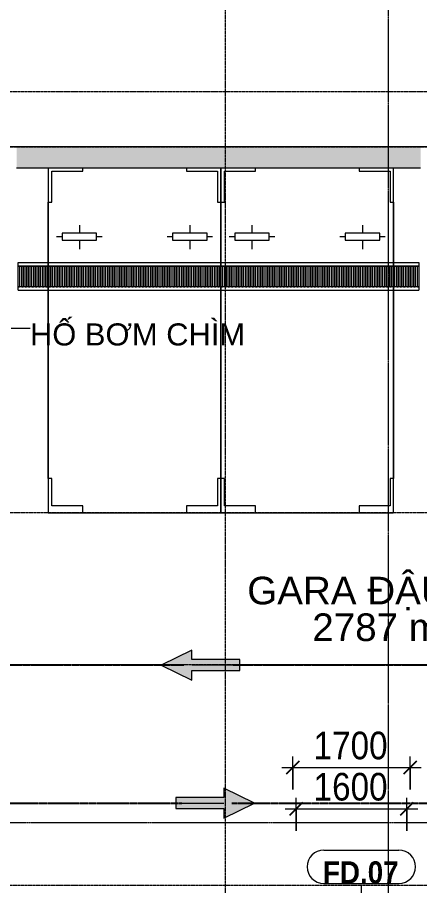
# Model space of a CAD drawing. Header units: millimetres. Extents: x 25998 to 252958, y -15958 to 83425.
# Drawn here: x 77540 to 83365, y 33837 to 46415 of the extents above; entities that cross this region are included whole.
import ezdxf

# ---------------------------------------------------------------- set-up
doc = ezdxf.new("R2010")
doc.units = ezdxf.units.MM
for name, pattern in [('Dash 1_16_', [3.175, 1.5875, -1.5875]), ('Dash Dot 3_16_', [7.9375, 4.7625, -1.5875, 0, -1.5875]), ('Grid Line', [22.225, 12.7, -3.175, 3.175, -3.175])]:
    doc.linetypes.add(name, pattern=pattern)
for name, color, linetype, lineweight in [('0-1', 7, 'Continuous', 5), ('A-ANNO-DIMS', 211, 'Continuous', 9), ('A-ANNO-DIMS-160', 211, 'Continuous', 9), ('A-ANNO-NOTE', 131, 'Continuous', 9), ('A-AREA-IDEN', 2, 'Continuous', 9), ('A-DETL-1', 90, 'Dash 1_16_', 25), ('A-DOOR-IDEN', 31, 'Continuous', 9), ('A-FLOR', 192, 'Continuous', 9), ('A-FLOR-1', 7, 'Continuous', 9), ('A-WALL-PATT-1', 7, 'Continuous', 9), ('C-PRKG', 70, 'Continuous', 9), ('G-ANNO-SYMB-1', 111, 'Dash Dot 3_16_', 18), ('G-ANNO-TEXT-1', 7, 'Continuous', 9), ('L-SITE-WALL-1', 250, 'Continuous', 18), ('M-EQPM', 50, 'Continuous', 9), ('S-GRID-1', 1, 'Grid Line', 9)]:
    doc.layers.add(name, color=color, linetype=linetype, lineweight=lineweight)
doc.styles.add('Arial_2', font='arial_0.ttf', dxfattribs={"height": 320})
doc.styles.add('Arial_3', font='arial_0.ttf', dxfattribs={"height": 400})
doc.styles.add('Arial_B', font='arialbd_0.ttf', dxfattribs={"width": 0.9, "height": 320})
doc.styles.add('UTM Avo', font='UTM Avo.ttf', dxfattribs={"width": 0.9, "height": 400})
doc.dimstyles.new('1_Dim_chi_tiet_2_5', dxfattribs={"dimscale": 304.8, "dimtxt": 399.720379, "dimasz": 0.629921, "dimexe": 0.524934, "dimexo": 0.0625, "dimgap": 0.052493, "dimtad": 1, "dimdec": 0, "dimrnd": 5, "dimzin": 0, "dimdsep": 46, "dimtxsty": 'UTM Avo', "dimblk1": 'OBLIQUE', "dimblk2": 'OBLIQUE', "dimsah": 1, "dimcen": 0.09, "dimdle": 0.524934, "dimazin": 0, "dimtfac": 1, "dimtdec": 4, "dimtix": 1, "dimtmove": 0, "dimatfit": 3, "dimfxl": 1.049869, "dimfxlon": 1, "dimtvp": 1, "dimtolj": 1, "dimtzin": 0, "dimarcsym": 2})

# ---------------------------------------------------------------- blocks, each defined once
blk = doc.blocks.new('NCV_TKTC_KET CAU_rvt-1-TKCS_MB TẦNG HẦM')
at = {"layer": 'A-WALL-PATT-1'}
blk.add_hatch(color=256, dxfattribs=at).paths.add_polyline_path([(80295, 44237), (83378, 44237), (83378, 44537), (77528, 44537), (77528, 44237), (78683, 44237)])
at = {"layer": 'A-FLOR-1'}
blk.add_line((107453, 44539), (68253, 44539), dxfattribs=at)
at = {"layer": 'L-SITE-WALL-1'}
for p, q in [((83378, 44537), (77528, 44537)), ((77528, 44237), (83378, 44237))]:
    blk.add_line(p, q, dxfattribs=at)
blk = doc.blocks.new('xe oto1 - xe oto-V1-TKCS_MB TẦNG HẦM')
at = {"layer": 'C-PRKG'}
for p, q in [((-2500, 5000), (-2500, 4500)), ((-2500, 5000), (-2500, 0)), ((-2450, 4500), (-2450, 4950)), ((-2450, 4950), (-2000, 4950)), ((-2000, 4950), (-2000, 5000)), ((-500, 5000), (-500, 4950)), ((-500, 4950), (-50, 4950)), ((-50, 4950), (-50, 4500)), ((0, 4500), (0, 5000)), ((0, 0), (0, 5000)), ((-2500, 4500), (-2450, 4500)), ((-2500, 500), (-2500, 4500)), ((-2500, 4500), (-2500, 500)), ((-50, 4500), (0, 4500)), ((0, 500), (0, 4500)), ((0, 4500), (0, 500)), ((-2050, 4170), (-2050, 4050)), ((-2050, 4170), (-2050, 4050)), ((-450, 4170), (-450, 4050)), ((-450, 4170), (-450, 4050)), ((-1800, 4050), (-2300, 4050)), ((-2300, 4050), (-2300, 3950)), ((-1800, 3950), (-1800, 4050)), ((-200, 4050), (-700, 4050)), ((-700, 4050), (-700, 3950)), ((-200, 3950), (-200, 4050)), ((-2300, 4000), (-2380, 4000)), ((-2300, 4000), (-2380, 4000)), ((-2300, 3950), (-1800, 3950)), ((-2050, 3950), (-2050, 3820)), ((-2050, 3950), (-2050, 3820)), ((-1720, 4000), (-1800, 4000)), ((-1720, 4000), (-1800, 4000)), ((-700, 4000), (-780, 4000)), ((-700, 4000), (-780, 4000)), ((-700, 3950), (-200, 3950)), ((-450, 3950), (-450, 3820)), ((-450, 3950), (-450, 3820)), ((-120, 4000), (-200, 4000)), ((-120, 4000), (-200, 4000)), ((-2450, 500), (-2500, 500)), ((-2500, 500), (-2500, 0)), ((-2450, 100), (-2450, 500)), ((0, 500), (-50, 500)), ((-50, 500), (-50, 100)), ((0, 0), (0, 500)), ((-2500, 0), (-2000, 0)), ((-2500, 0), (0, 0)), ((-2000, 100), (-2450, 100)), ((-2000, 0), (-2000, 100)), ((-500, 100), (-500, 0)), ((-50, 100), (-500, 100)), ((-500, 0), (0, 0))]:
    blk.add_line(p, q, dxfattribs=at)
blk = doc.blocks.new('THOAT NUOC 300 - w300-4027652-TKCS_MB TẦNG HẦM')
at = {"layer": 'M-EQPM'}
for p, q in [((-2900, 150), (-2900, 200)), ((-2900, 200), (2900, 200)), ((-2900, -150), (-2900, 150)), ((-2880, 150), (-2900, 150)), ((2900, 150), (-2900, 150)), ((-2880, 150), (-2880, -150)), ((-2850, -150), (-2850, 150)), ((-2830, 150), (-2850, 150)), ((-2830, 150), (-2830, -150)), ((-2800, -150), (-2800, 150)), ((-2780, 150), (-2800, 150)), ((-2780, 150), (-2780, -150)), ((-2751, -150), (-2751, 150)), ((-2731, 150), (-2751, 150)), ((-2731, 150), (-2731, -150)), ((-2701, -150), (-2701, 150)), ((-2681, 150), (-2701, 150)), ((-2681, 150), (-2681, -150)), ((-2651, -150), (-2651, 150)), ((-2631, 150), (-2651, 150)), ((-2631, 150), (-2631, -150)), ((-2601, -150), (-2601, 150)), ((-2581, 150), (-2601, 150)), ((-2581, 150), (-2581, -150)), ((-2551, -150), (-2551, 150)), ((-2531, 150), (-2551, 150)), ((-2531, 150), (-2531, -150)), ((-2501, -150), (-2501, 150)), ((-2481, 150), (-2501, 150)), ((-2481, 150), (-2481, -150)), ((-2452, -150), (-2452, 150)), ((-2432, 150), (-2452, 150)), ((-2432, 150), (-2432, -150)), ((-2402, -150), (-2402, 150)), ((-2382, 150), (-2402, 150)), ((-2382, 150), (-2382, -150)), ((-2352, -150), (-2352, 150)), ((-2332, 150), (-2352, 150)), ((-2332, 150), (-2332, -150)), ((-2302, -150), (-2302, 150)), ((-2282, 150), (-2302, 150)), ((-2282, 150), (-2282, -150)), ((-2252, -150), (-2252, 150)), ((-2232, 150), (-2252, 150)), ((-2232, 150), (-2232, -150)), ((-2202, -150), (-2202, 150)), ((-2182, 150), (-2202, 150)), ((-2182, 150), (-2182, -150)), ((-2153, -150), (-2153, 150)), ((-2133, 150), (-2153, 150)), ((-2133, 150), (-2133, -150)), ((-2103, -150), (-2103, 150)), ((-2083, 150), (-2103, 150)), ((-2083, 150), (-2083, -150)), ((-2053, -150), (-2053, 150)), ((-2033, 150), (-2053, 150)), ((-2033, 150), (-2033, -150)), ((-2003, -150), (-2003, 150)), ((-1983, 150), (-2003, 150)), ((-1983, 150), (-1983, -150)), ((-1953, -150), (-1953, 150)), ((-1933, 150), (-1953, 150)), ((-1933, 150), (-1933, -150)), ((-1903, -150), (-1903, 150)), ((-1883, 150), (-1903, 150)), ((-1883, 150), (-1883, -150)), ((-1854, -150), (-1854, 150)), ((-1834, 150), (-1854, 150)), ((-1834, 150), (-1834, -150)), ((-1804, -150), (-1804, 150)), ((-1784, 150), (-1804, 150)), ((-1784, 150), (-1784, -150)), ((-1754, -150), (-1754, 150)), ((-1734, 150), (-1754, 150)), ((-1734, 150), (-1734, -150)), ((-1704, -150), (-1704, 150)), ((-1684, 150), (-1704, 150)), ((-1684, 150), (-1684, -150)), ((-1654, -150), (-1654, 150)), ((-1634, 150), (-1654, 150)), ((-1634, 150), (-1634, -150)), ((-1604, -150), (-1604, 150)), ((-1584, 150), (-1604, 150)), ((-1584, 150), (-1584, -150)), ((-1555, -150), (-1555, 150)), ((-1535, 150), (-1555, 150)), ((-1535, 150), (-1535, -150)), ((-1505, -150), (-1505, 150)), ((-1485, 150), (-1505, 150)), ((-1485, 150), (-1485, -150)), ((-1455, -150), (-1455, 150)), ((-1435, 150), (-1455, 150)), ((-1435, 150), (-1435, -150)), ((-1405, -150), (-1405, 150)), ((-1385, 150), (-1405, 150)), ((-1385, 150), (-1385, -150)), ((-1355, -150), (-1355, 150)), ((-1335, 150), (-1355, 150)), ((-1335, 150), (-1335, -150)), ((-1306, -150), (-1306, 150)), ((-1286, 150), (-1306, 150)), ((-1286, 150), (-1286, -150)), ((-1256, -150), (-1256, 150)), ((-1236, 150), (-1256, 150)), ((-1236, 150), (-1236, -150)), ((-1206, -150), (-1206, 150)), ((-1186, 150), (-1206, 150)), ((-1186, 150), (-1186, -150)), ((-1156, -150), (-1156, 150)), ((-1136, 150), (-1156, 150)), ((-1136, 150), (-1136, -150)), ((-1106, -150), (-1106, 150)), ((-1086, 150), (-1106, 150)), ((-1086, 150), (-1086, -150)), ((-1056, -150), (-1056, 150)), ((-1036, 150), (-1056, 150)), ((-1036, 150), (-1036, -150)), ((-1007, -150), (-1007, 150)), ((-987, 150), (-1007, 150)), ((-987, 150), (-987, -150)), ((-957, -150), (-957, 150)), ((-937, 150), (-957, 150)), ((-937, 150), (-937, -150)), ((-907, -150), (-907, 150)), ((-887, 150), (-907, 150)), ((-887, 150), (-887, -150)), ((-857, -150), (-857, 150)), ((-837, 150), (-857, 150)), ((-837, 150), (-837, -150)), ((-807, -150), (-807, 150)), ((-787, 150), (-807, 150)), ((-787, 150), (-787, -150)), ((-757, -150), (-757, 150)), ((-737, 150), (-757, 150)), ((-737, 150), (-737, -150)), ((-708, -150), (-708, 150)), ((-688, 150), (-708, 150)), ((-688, 150), (-688, -150)), ((-658, -150), (-658, 150)), ((-638, 150), (-658, 150)), ((-638, 150), (-638, -150)), ((-608, -150), (-608, 150)), ((-588, 150), (-608, 150)), ((-588, 150), (-588, -150)), ((-558, -150), (-558, 150)), ((-538, 150), (-558, 150)), ((-538, 150), (-538, -150)), ((-508, -150), (-508, 150)), ((-488, 150), (-508, 150)), ((-488, 150), (-488, -150)), ((-458, -150), (-458, 150)), ((-438, 150), (-458, 150)), ((-438, 150), (-438, -150)), ((-409, -150), (-409, 150)), ((-389, 150), (-409, 150)), ((-389, 150), (-389, -150)), ((-359, -150), (-359, 150)), ((-339, 150), (-359, 150)), ((-339, 150), (-339, -150)), ((-309, -150), (-309, 150)), ((-289, 150), (-309, 150)), ((-289, 150), (-289, -150)), ((-259, -150), (-259, 150)), ((-239, 150), (-259, 150)), ((-239, 150), (-239, -150)), ((-209, -150), (-209, 150)), ((-189, 150), (-209, 150)), ((-189, 150), (-189, -150)), ((-159, -150), (-159, 150)), ((-139, 150), (-159, 150)), ((-139, 150), (-139, -150)), ((-110, -150), (-110, 150)), ((-90, 150), (-110, 150)), ((-90, 150), (-90, -150)), ((-60, -150), (-60, 150)), ((-40, 150), (-60, 150)), ((-40, 150), (-40, -150)), ((-10, -150), (-10, 150)), ((10, 150), (-10, 150)), ((10, 150), (10, -150)), ((40, -150), (40, 150)), ((60, 150), (40, 150)), ((60, 150), (60, -150)), ((90, -150), (90, 150)), ((110, 150), (90, 150)), ((110, 150), (110, -150)), ((139, -150), (139, 150)), ((159, 150), (139, 150)), ((159, 150), (159, -150)), ((189, -150), (189, 150)), ((209, 150), (189, 150)), ((209, 150), (209, -150)), ((239, -150), (239, 150)), ((259, 150), (239, 150)), ((259, 150), (259, -150)), ((289, -150), (289, 150)), ((309, 150), (289, 150)), ((309, 150), (309, -150)), ((339, -150), (339, 150)), ((359, 150), (339, 150)), ((359, 150), (359, -150)), ((389, -150), (389, 150)), ((409, 150), (389, 150)), ((409, 150), (409, -150)), ((438, -150), (438, 150)), ((458, 150), (438, 150)), ((458, 150), (458, -150)), ((488, -150), (488, 150)), ((508, 150), (488, 150)), ((508, 150), (508, -150)), ((538, -150), (538, 150)), ((558, 150), (538, 150)), ((558, 150), (558, -150)), ((588, -150), (588, 150)), ((608, 150), (588, 150)), ((608, 150), (608, -150)), ((638, -150), (638, 150)), ((658, 150), (638, 150)), ((658, 150), (658, -150)), ((688, -150), (688, 150)), ((708, 150), (688, 150)), ((708, 150), (708, -150)), ((737, -150), (737, 150)), ((757, 150), (737, 150)), ((757, 150), (757, -150)), ((787, -150), (787, 150)), ((807, 150), (787, 150)), ((807, 150), (807, -150)), ((837, -150), (837, 150)), ((857, 150), (837, 150)), ((857, 150), (857, -150)), ((887, -150), (887, 150)), ((907, 150), (887, 150)), ((907, 150), (907, -150)), ((937, -150), (937, 150)), ((957, 150), (937, 150)), ((957, 150), (957, -150)), ((987, -150), (987, 150)), ((1007, 150), (987, 150)), ((1007, 150), (1007, -150)), ((1036, -150), (1036, 150)), ((1056, 150), (1036, 150)), ((1056, 150), (1056, -150)), ((1086, -150), (1086, 150)), ((1106, 150), (1086, 150)), ((1106, 150), (1106, -150)), ((1136, -150), (1136, 150)), ((1156, 150), (1136, 150)), ((1156, 150), (1156, -150)), ((1186, -150), (1186, 150)), ((1206, 150), (1186, 150)), ((1206, 150), (1206, -150)), ((1236, -150), (1236, 150)), ((1256, 150), (1236, 150)), ((1256, 150), (1256, -150)), ((1286, -150), (1286, 150)), ((1306, 150), (1286, 150)), ((1306, 150), (1306, -150)), ((1335, -150), (1335, 150)), ((1355, 150), (1335, 150)), ((1355, 150), (1355, -150)), ((1385, -150), (1385, 150)), ((1405, 150), (1385, 150)), ((1405, 150), (1405, -150)), ((1435, -150), (1435, 150)), ((1455, 150), (1435, 150)), ((1455, 150), (1455, -150)), ((1485, -150), (1485, 150)), ((1505, 150), (1485, 150)), ((1505, 150), (1505, -150)), ((1535, -150), (1535, 150)), ((1555, 150), (1535, 150)), ((1555, 150), (1555, -150)), ((1584, -150), (1584, 150)), ((1604, 150), (1584, 150)), ((1604, 150), (1604, -150)), ((1634, -150), (1634, 150)), ((1654, 150), (1634, 150)), ((1654, 150), (1654, -150)), ((1684, -150), (1684, 150)), ((1704, 150), (1684, 150)), ((1704, 150), (1704, -150)), ((1734, -150), (1734, 150)), ((1754, 150), (1734, 150)), ((1754, 150), (1754, -150)), ((1784, -150), (1784, 150)), ((1804, 150), (1784, 150)), ((1804, 150), (1804, -150)), ((1834, -150), (1834, 150)), ((1854, 150), (1834, 150)), ((1854, 150), (1854, -150)), ((1883, -150), (1883, 150)), ((1903, 150), (1883, 150)), ((1903, 150), (1903, -150)), ((1933, -150), (1933, 150)), ((1953, 150), (1933, 150)), ((1953, 150), (1953, -150)), ((1983, -150), (1983, 150)), ((2003, 150), (1983, 150)), ((2003, 150), (2003, -150)), ((2033, -150), (2033, 150)), ((2053, 150), (2033, 150)), ((2053, 150), (2053, -150)), ((2083, -150), (2083, 150)), ((2103, 150), (2083, 150)), ((2103, 150), (2103, -150)), ((2133, -150), (2133, 150)), ((2153, 150), (2133, 150)), ((2153, 150), (2153, -150)), ((2182, -150), (2182, 150)), ((2202, 150), (2182, 150)), ((2202, 150), (2202, -150)), ((2232, -150), (2232, 150)), ((2252, 150), (2232, 150)), ((2252, 150), (2252, -150)), ((2282, -150), (2282, 150)), ((2302, 150), (2282, 150)), ((2302, 150), (2302, -150)), ((2332, -150), (2332, 150)), ((2352, 150), (2332, 150)), ((2352, 150), (2352, -150)), ((2382, -150), (2382, 150)), ((2402, 150), (2382, 150)), ((2402, 150), (2402, -150)), ((2432, -150), (2432, 150)), ((2452, 150), (2432, 150)), ((2452, 150), (2452, -150)), ((2481, -150), (2481, 150)), ((2501, 150), (2481, 150)), ((2501, 150), (2501, -150)), ((2531, -150), (2531, 150)), ((2551, 150), (2531, 150)), ((2551, 150), (2551, -150)), ((2581, -150), (2581, 150)), ((2601, 150), (2581, 150)), ((2601, 150), (2601, -150)), ((2631, -150), (2631, 150)), ((2651, 150), (2631, 150)), ((2651, 150), (2651, -150)), ((2681, -150), (2681, 150)), ((2701, 150), (2681, 150)), ((2701, 150), (2701, -150)), ((2731, -150), (2731, 150)), ((2751, 150), (2731, 150)), ((2751, 150), (2751, -150)), ((2780, -150), (2780, 150)), ((2800, 150), (2780, 150)), ((2800, 150), (2800, -150)), ((2830, -150), (2830, 150)), ((2850, 150), (2830, 150)), ((2850, 150), (2850, -150)), ((2880, -150), (2880, 150)), ((2900, 150), (2880, 150)), ((2900, 200), (2900, 150)), ((2900, 150), (2900, -150)), ((-2900, -150), (-2880, -150)), ((-2900, -200), (-2900, -150)), ((2900, -150), (-2900, -150)), ((-2900, -200), (2900, -200)), ((-2850, -150), (-2830, -150)), ((-2800, -150), (-2780, -150)), ((-2751, -150), (-2731, -150)), ((-2701, -150), (-2681, -150)), ((-2651, -150), (-2631, -150)), ((-2601, -150), (-2581, -150)), ((-2551, -150), (-2531, -150)), ((-2501, -150), (-2481, -150)), ((-2452, -150), (-2432, -150)), ((-2402, -150), (-2382, -150)), ((-2352, -150), (-2332, -150)), ((-2302, -150), (-2282, -150)), ((-2252, -150), (-2232, -150)), ((-2202, -150), (-2182, -150)), ((-2153, -150), (-2133, -150)), ((-2103, -150), (-2083, -150)), ((-2053, -150), (-2033, -150)), ((-2003, -150), (-1983, -150)), ((-1953, -150), (-1933, -150)), ((-1903, -150), (-1883, -150)), ((-1854, -150), (-1834, -150)), ((-1804, -150), (-1784, -150)), ((-1754, -150), (-1734, -150)), ((-1704, -150), (-1684, -150)), ((-1654, -150), (-1634, -150)), ((-1604, -150), (-1584, -150)), ((-1555, -150), (-1535, -150)), ((-1505, -150), (-1485, -150)), ((-1455, -150), (-1435, -150)), ((-1405, -150), (-1385, -150)), ((-1355, -150), (-1335, -150)), ((-1306, -150), (-1286, -150)), ((-1256, -150), (-1236, -150)), ((-1206, -150), (-1186, -150)), ((-1156, -150), (-1136, -150)), ((-1106, -150), (-1086, -150)), ((-1056, -150), (-1036, -150)), ((-1007, -150), (-987, -150)), ((-957, -150), (-937, -150)), ((-907, -150), (-887, -150)), ((-857, -150), (-837, -150)), ((-807, -150), (-787, -150)), ((-757, -150), (-737, -150)), ((-708, -150), (-688, -150)), ((-658, -150), (-638, -150)), ((-608, -150), (-588, -150)), ((-558, -150), (-538, -150)), ((-508, -150), (-488, -150)), ((-458, -150), (-438, -150)), ((-409, -150), (-389, -150)), ((-359, -150), (-339, -150)), ((-309, -150), (-289, -150)), ((-259, -150), (-239, -150)), ((-209, -150), (-189, -150)), ((-159, -150), (-139, -150)), ((-110, -150), (-90, -150)), ((-60, -150), (-40, -150)), ((-10, -150), (10, -150)), ((40, -150), (60, -150)), ((90, -150), (110, -150)), ((139, -150), (159, -150)), ((189, -150), (209, -150)), ((239, -150), (259, -150)), ((289, -150), (309, -150)), ((339, -150), (359, -150)), ((389, -150), (409, -150)), ((438, -150), (458, -150)), ((488, -150), (508, -150)), ((538, -150), (558, -150)), ((588, -150), (608, -150)), ((638, -150), (658, -150)), ((688, -150), (708, -150)), ((737, -150), (757, -150)), ((787, -150), (807, -150)), ((837, -150), (857, -150)), ((887, -150), (907, -150)), ((937, -150), (957, -150)), ((987, -150), (1007, -150)), ((1036, -150), (1056, -150)), ((1086, -150), (1106, -150)), ((1136, -150), (1156, -150)), ((1186, -150), (1206, -150)), ((1236, -150), (1256, -150)), ((1286, -150), (1306, -150)), ((1335, -150), (1355, -150)), ((1385, -150), (1405, -150)), ((1435, -150), (1455, -150)), ((1485, -150), (1505, -150)), ((1535, -150), (1555, -150)), ((1584, -150), (1604, -150)), ((1634, -150), (1654, -150)), ((1684, -150), (1704, -150)), ((1734, -150), (1754, -150)), ((1784, -150), (1804, -150)), ((1834, -150), (1854, -150)), ((1883, -150), (1903, -150)), ((1933, -150), (1953, -150)), ((1983, -150), (2003, -150)), ((2033, -150), (2053, -150)), ((2083, -150), (2103, -150)), ((2133, -150), (2153, -150)), ((2182, -150), (2202, -150)), ((2232, -150), (2252, -150)), ((2282, -150), (2302, -150)), ((2332, -150), (2352, -150)), ((2382, -150), (2402, -150)), ((2432, -150), (2452, -150)), ((2481, -150), (2501, -150)), ((2531, -150), (2551, -150)), ((2581, -150), (2601, -150)), ((2631, -150), (2651, -150)), ((2681, -150), (2701, -150)), ((2731, -150), (2751, -150)), ((2780, -150), (2800, -150)), ((2830, -150), (2850, -150)), ((2880, -150), (2900, -150)), ((2900, -150), (2900, -200))]:
    blk.add_line(p, q, dxfattribs=at)
blk = doc.blocks.new('MUI TEN - Moc lat gach-622134-TKCS_MB TẦNG HẦM')
at = {"layer": 'A-ANNO-NOTE'}
blk.add_hatch(color=256, dxfattribs=at).paths.add_polyline_path([(-0.511, 2.7), (-1.367, 2.7), (-0.011, 5.48), (1.345, 2.7), (0.489, 2.7), (0.489, -1.628), (-0.511, -1.628)])
for p, q in [((-0.011, 5.48), (-1.367, 2.7)), ((1.345, 2.7), (-0.011, 5.48)), ((-1.367, 2.7), (-0.511, 2.7)), ((-0.511, 2.7), (-0.511, -1.628)), ((-0.011, -1.298), (-0.011, 2.7)), ((0.489, -1.628), (0.489, 2.7)), ((0.489, 2.7), (1.345, 2.7)), ((-0.511, -1.628), (0.489, -1.628))]:
    blk.add_line(p, q, dxfattribs=at)
blk = doc.blocks.new('STN_Door Tag - STN_Door Tag-1788670-TKCS_MB TẦNG HẦM')
at = {"layer": 'A-DOOR-IDEN'}
for p, q in [((-3.37, 1.495), (3.431, 1.495)), ((-3.37, -1.524), (3.431, -1.524))]:
    blk.add_line(p, q, dxfattribs=at)
for centre, start, end in [((-3.37, -0.015), 90, 270), ((3.431, -0.015), 270, 90)]:
    blk.add_arc(centre, 1.509, start, end, dxfattribs=at)
blk = doc.blocks.new('DIMBLOCK6-TKCS_MB TẦNG HẦM')
at = {"layer": 'A-ANNO-DIMS-160'}
for p, q in [((81528, 35228), (81528, 35708)), ((83228, 35228), (83228, 35708)), ((81368, 35548), (83388, 35548)), ((81528, 35548), (81528, 35228)), ((83228, 35548), (83228, 35228))]:
    blk.add_line(p, q, dxfattribs=at)
at = {"layer": 'A-ANNO-DIMS-160', "lineweight": 25}
for p, q in [((81528, 35548), (81624, 35644)), ((83228, 35548), (83324, 35644)), ((81528, 35548), (81432, 35452)), ((83228, 35548), (83132, 35452))]:
    blk.add_line(p, q, dxfattribs=at)
at = {"layer": 'A-ANNO-DIMS-160', "color": 0, "insert": (81830, 36067), "char_height": 400, "width": 1314.64, "attachment_point": 1, "line_spacing_factor": 1.110334, "style": 'UTM Avo'}
blk.add_mtext('1700', dxfattribs=at)
blk = doc.blocks.new('_Oblique')
at = {"color": 0, "linetype": 'ByBlock', "lineweight": -2}
blk.add_line((-0.5, -0.5), (0.5, 0.5), dxfattribs=at)
blk = doc.blocks.new('DIMBLOCK11-TKCS_MB TẦNG HẦM')
at = {"layer": 'A-ANNO-DIMS-160'}
for p, q in [((81578, 34630), (81578, 35110)), ((83178, 34630), (83178, 35110)), ((81418, 34950), (83338, 34950)), ((81578, 34950), (81578, 34630)), ((83178, 34950), (83178, 34630))]:
    blk.add_line(p, q, dxfattribs=at)
at = {"layer": 'A-ANNO-DIMS-160', "lineweight": 25}
for p, q in [((81578, 34950), (81674, 35046)), ((83178, 34950), (83274, 35046)), ((81578, 34950), (81482, 34854)), ((83178, 34950), (83082, 34854))]:
    blk.add_line(p, q, dxfattribs=at)
at = {"layer": 'A-ANNO-DIMS-160', "color": 0, "insert": (81830, 35470), "char_height": 400, "width": 1314.64, "attachment_point": 1, "line_spacing_factor": 1.110334, "style": 'UTM Avo'}
blk.add_mtext('1600', dxfattribs=at)

msp = doc.modelspace()

# ---------------------------------------------------------------- linework, layer by layer
at = {"layer": 'A-DETL-1'}
for p, q in [((70663.4, 37033.4), (79952.6, 37033.4)), ((80663.4, 37033.4), (89952.6, 37033.4)), ((70644.4, 35032.3), (79924.4, 35032.3)), ((80644.4, 35031.1), (89933.5, 35031.1))]:
    msp.add_line(p, q, dxfattribs=at)
at = {"layer": 'A-DOOR-IDEN'}
msp.add_line((82520.8, 33425.6), (82521.1, 33841.9), dxfattribs=at)
at = {"layer": 'A-FLOR'}
for p, q in [((77552.6, 42811.9), (83352.6, 42811.9)), ((77552.6, 42511.9), (77552.6, 42811.9)), ((83352.6, 42811.9), (83352.6, 42511.9)), ((83352.6, 42511.9), (77552.6, 42511.9))]:
    msp.add_line(p, q, dxfattribs=at)
at = {"layer": 'G-ANNO-SYMB-1'}
for p, q in [((82911.3, 83043.8), (82911.3, 10257.4)), ((26379.4, 34751.5), (134593.5, 34751.5))]:
    msp.add_line(p, q, dxfattribs=at)
at = {"layer": 'G-ANNO-TEXT-1'}
msp.add_line((77449, 41910.9), (77723.1, 41910.9), dxfattribs=at)
at = {"layer": 'S-GRID-1'}
for p, q in [((80552.6, 16318.9), (80552.6, 77184.9)), ((126848.9, 45336.9), (33870.8, 45336.9)), ((128880.9, 44536.9), (31838.8, 44536.9)), ((128880.9, 39236.9), (31838.8, 39236.9)), ((128880.9, 37036.9), (31838.8, 37036.9)), ((126848.9, 33836.9), (33870.8, 33836.9))]:
    msp.add_line(p, q, dxfattribs=at)

# ---------------------------------------------------------------- block references
at = {"layer": '0-1'}
msp.add_blockref('NCV_TKTC_KET CAU_rvt-1-TKCS_MB TẦNG HẦM', (0, 0), dxfattribs=at)
at = {"layer": 'A-ANNO-NOTE', "xscale": 160, "yscale": 160, "zscale": 160}
for p, rotation in [((80500.6, 37033.4), 89.99999999999957), ((80096.4, 35031.1), 270.0000000000005)]:
    msp.add_blockref('MUI TEN - Moc lat gach-622134-TKCS_MB TẦNG HẦM', p, dxfattribs=dict(at, rotation=rotation))
at = {"layer": 'A-DOOR-IDEN', "xscale": 159.9999999999999, "yscale": 159.9999999999999, "zscale": 159.9999999999999}
msp.add_blockref('STN_Door Tag - STN_Door Tag-1788670-TKCS_MB TẦNG HẦM', (82516.2, 34112.2), dxfattribs=at)
at = {"layer": 'C-PRKG'}
for p in [(80487.5, 39236.9), (82987.5, 39236.9)]:
    msp.add_blockref('xe oto1 - xe oto-V1-TKCS_MB TẦNG HẦM', p, dxfattribs=at)
at = {"layer": 'M-EQPM'}
msp.add_blockref('THOAT NUOC 300 - w300-4027652-TKCS_MB TẦNG HẦM', (80452.6, 42661.9), dxfattribs=at)

# ---------------------------------------------------------------- texts
at = {"layer": 'A-AREA-IDEN', "char_height": 400, "line_spacing_factor": 0.936439, "style": 'Arial_3'}
for s, insert, width, attachment_point in [('\\pt8,16,24,32,40,48,56,64,72,80,88,96,104,112,120,128,136,144,152,160,168,176,184,192,200,208,216,224,232,240,248,256;GARA ĐẬU XE', (82777.9, 37823.4), 3820.8, 8), ('\\pt8,16,24,32,40,48,56,64,72,80,88,96,104,112,120,128,136,144,152,160,168,176,184,192,200,208,216,224,232,240,248,256;2787 m²', (82835.1, 37577.5), 2064, 5)]:
    msp.add_mtext(s, dxfattribs=dict(at, insert=insert, width=width, attachment_point=attachment_point))
at = {"layer": 'A-DOOR-IDEN', "insert": (82513, 34026.8), "char_height": 320, "width": 1124.64, "attachment_point": 5, "line_spacing_factor": 0.936439, "style": 'Arial_B'}
msp.add_mtext('\\pt7.2,14.4,21.6,28.8,36,43.2,50.4,57.6,64.8,72,79.2,86.4,93.6,100.8,108,115.2,122.4,129.6,136.8,144,151.2,158.4,165.6,172.8,180,187.2,194.4,201.6,208.8,216,223.2,230.4;FD.07', dxfattribs=at)
at = {"layer": 'G-ANNO-TEXT-1', "insert": (77723.1, 41819.7), "char_height": 320, "width": 3196.448, "attachment_point": 4, "line_spacing_factor": 0.936439, "style": 'Arial_2'}
msp.add_mtext('\\pt2032,4064,6096,8128,10160,12192,14224,16256,18288,20320,22352,24384,26416,28448,30480,32512,34544,36576,38608,40640,42672,44704,46736,48768,50800,52832,54864,56896,58928,60960,62992,65024;HỐ BƠM CHÌM', dxfattribs=at)

# ---------------------------------------------------------------- dimensions: what is measured, and where the dimension line sits
at = {"layer": 'A-ANNO-DIMS'}
for base, p1, p2, override, picture, middle in [((83227.6, 35547.7), (81527.6, 35227.7), (83227.6, 35227.7), {"dimpost": '<>', "dimfxl": 1700}, 'DIMBLOCK6-TKCS_MB TẦNG HẦM', (82377.6, 35770.7)), ((83177.6, 34950.1), (81577.6, 34630.1), (83177.6, 34630.1), {"dimpost": '<>', "dimfxl": 1600}, 'DIMBLOCK11-TKCS_MB TẦNG HẦM', (82377.6, 35173.1))]:
    dim = msp.add_linear_dim(base=base, p1=p1, p2=p2, dimstyle='1_Dim_chi_tiet_2_5', override=override, dxfattribs=at)
    dim.commit()
    dim.dimension.update_dxf_attribs({"geometry": picture, "text_midpoint": middle})

doc.saveas('drawing.dxf')
